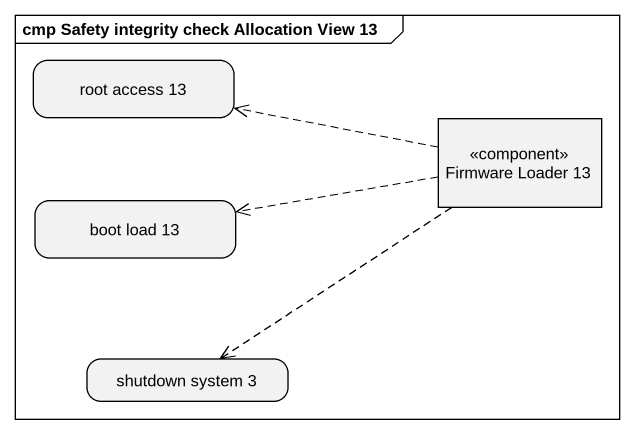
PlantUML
@startuml
mainframe cmp Safety integrity check Allocation View 13
hide empty description
state "root access 13" as root_access_13
state "Firmware Loader 13" as Firmware_Loader_13 <<component>>
state "boot load 13" as boot_load_13
state "shutdown system 3" as shutdown_system_3
Firmware_Loader_13 -left[dashed]-> root_access_13
Firmware_Loader_13 -left[dashed]-> boot_load_13
Firmware_Loader_13 -[dashed]-> shutdown_system_3
@enduml
